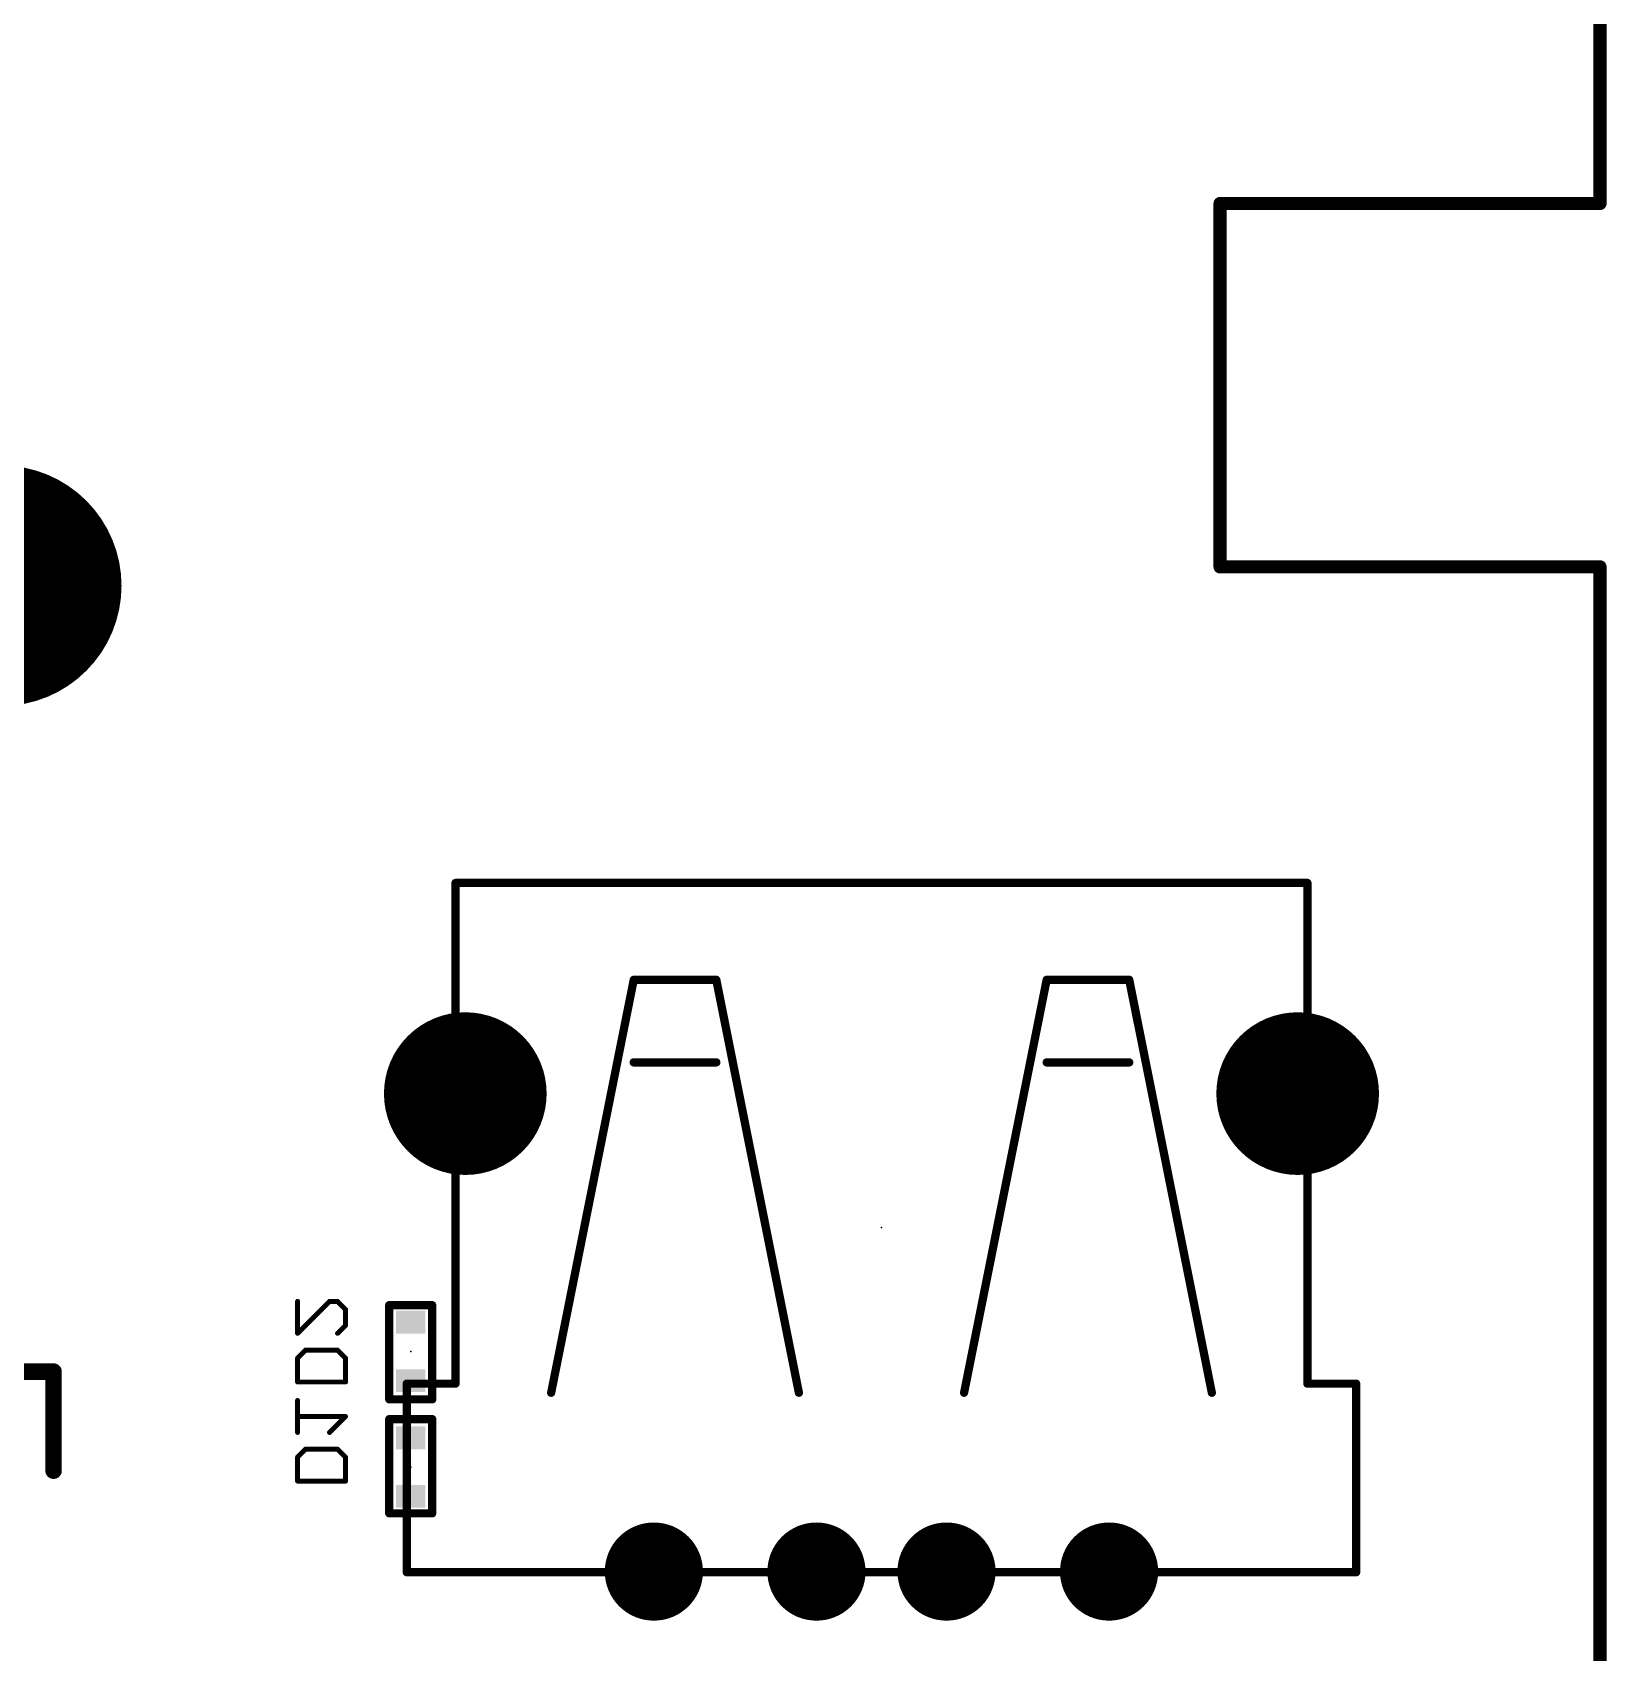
# Model space of a CAD drawing. Extents: x -36 to 36, y -94 to 86.
# Drawn here: x 11.2 to 35.41, y 6.16 to 31.08 of the extents above; entities that cross this region are included whole.
import ezdxf

# ---------------------------------------------------------------- set-up
doc = ezdxf.new("R2010")
doc.units = 0
for name, color, linetype in [('17', 82, 'CONTINUOUS'), ('20', 7, 'CONTINUOUS'), ('21', 253, 'CONTINUOUS'), ('22', 253, 'CONTINUOUS'), ('23', 7, 'CONTINUOUS'), ('24', 7, 'CONTINUOUS'), ('26', 253, 'CONTINUOUS'), ('30', 253, 'CONTINUOUS'), ('32', 253, 'CONTINUOUS')]:
    doc.layers.add(name, color=color, linetype=linetype)

# ---------------------------------------------------------------- blocks, each defined once
blk = doc.blocks.new('RECT')
blk.add_solid([(-0.5, -0.5), (0.5, -0.5), (-0.5, 0.5), (0.5, 0.5)])
blk = doc.blocks.new('ROUNDP')
at = {"const_width": 0.5}
blk.add_lwpolyline([(0, -0.25, 1), (0, 0.25, 1), (0, -0.25)], format="xyb", dxfattribs=at)

msp = doc.modelspace()

# ---------------------------------------------------------------- linework, layer by layer
at = {"layer": '20', "const_width": 0.2032}
for points in [[(35.306, 28.448), (35.306, 86.233)], [(29.464, 22.86), (29.464, 28.448)], [(29.464, 28.448), (35.306, 28.448)], [(35.306, 22.86), (29.464, 22.86)], [(35.306, -90), (35.306, 22.86)]]:
    msp.add_lwpolyline(points, dxfattribs=at)
at = {"layer": '20', "const_width": 0.1016}
for points in [[(29.5148, 28.448, 1), (29.4132, 28.448)], [(29.464, 28.4988, 1), (29.464, 28.3972)], [(35.2552, 28.448, 1), (35.3568, 28.448)], [(35.306, 28.3972, 1), (35.306, 28.4988)], [(29.464, 22.9108, 1), (29.464, 22.8092)], [(35.3568, 22.86, 1), (35.2552, 22.86)], [(35.306, 22.8092, 1), (35.306, 22.9108)], [(29.4132, 22.86, 1), (29.5148, 22.86)]]:
    msp.add_lwpolyline(points, format="xyb", dxfattribs=at)
at = {"layer": '20'}
msp.add_circle((10.72, 22.57), 1.8, dxfattribs=at)
at = {"layer": '21'}
for points, const_width in [([(17.707, 18), (30.807, 18)], 0.127), ([(17.707, 10.3), (17.707, 18)], 0.127), ([(30.807, 18), (30.807, 10.3)], 0.127), ([(20.447, 16.51), (19.177, 10.16)], 0.127), ([(21.717, 16.51), (20.447, 16.51)], 0.127), ([(22.987, 10.16), (21.717, 16.51)], 0.127), ([(26.797, 16.51), (25.527, 10.16)], 0.127), ([(28.067, 16.51), (26.797, 16.51)], 0.127), ([(29.337, 10.16), (28.067, 16.51)], 0.127), ([(21.717, 15.24), (20.447, 15.24)], 0.127), ([(28.067, 15.24), (26.797, 15.24)], 0.127), ([(11.5255, 10.4855), (10.0015, 10.4855)], 0.254), ([(11.5255, 8.9615), (11.5255, 10.4855)], 0.254), ([(16.957, 7.4), (16.957, 10.3)], 0.127), ([(16.957, 10.3), (17.707, 10.3)], 0.127), ([(30.807, 10.3), (31.557, 10.3)], 0.127), ([(31.557, 10.3), (31.557, 7.4)], 0.127), ([(31.557, 7.4), (16.957, 7.4)], 0.127)]:
    msp.add_lwpolyline(points, dxfattribs=dict(at, const_width=const_width))
for points, const_width in [([(17.707, 18.0317, 1), (17.707, 17.9683)], 0.0635), ([(17.7387, 18, 1), (17.6753, 18)], 0.0635), ([(30.8388, 18, 1), (30.7753, 18)], 0.0635), ([(30.807, 17.9683, 1), (30.807, 18.0317)], 0.0635), ([(20.447, 16.5418, 1), (20.447, 16.4783)], 0.0635), ([(20.4781, 16.5038, 1), (20.4159, 16.5162)], 0.0635), ([(21.7481, 16.5162, 1), (21.6859, 16.5038)], 0.0635), ([(21.717, 16.4783, 1), (21.717, 16.5418)], 0.0635), ([(26.797, 16.5418, 1), (26.797, 16.4783)], 0.0635), ([(26.8281, 16.5038, 1), (26.7659, 16.5162)], 0.0635), ([(28.0981, 16.5162, 1), (28.0359, 16.5038)], 0.0635), ([(28.067, 16.4783, 1), (28.067, 16.5418)], 0.0635), ([(20.447, 15.2718, 1), (20.447, 15.2082)], 0.0635), ([(21.717, 15.2082, 1), (21.717, 15.2718)], 0.0635), ([(26.797, 15.2718, 1), (26.797, 15.2082)], 0.0635), ([(28.067, 15.2082, 1), (28.067, 15.2718)], 0.0635), ([(11.589, 10.4855, 1), (11.462, 10.4855)], 0.127), ([(11.5255, 10.422, 1), (11.5255, 10.549)], 0.127), ([(16.957, 10.3318, 1), (16.957, 10.2683)], 0.0635), ([(16.9887, 10.3, 1), (16.9253, 10.3)], 0.0635), ([(17.6753, 10.3, 1), (17.7387, 10.3)], 0.0635), ([(17.707, 10.2683, 1), (17.707, 10.3318)], 0.0635), ([(30.807, 10.3318, 1), (30.807, 10.2683)], 0.0635), ([(30.7753, 10.3, 1), (30.8388, 10.3)], 0.0635), ([(31.5888, 10.3, 1), (31.5253, 10.3)], 0.0635), ([(31.557, 10.2683, 1), (31.557, 10.3318)], 0.0635), ([(19.1459, 10.1662, 1), (19.2081, 10.1538)], 0.0635), ([(22.9559, 10.1538, 1), (23.0181, 10.1662)], 0.0635), ([(25.4959, 10.1662, 1), (25.5581, 10.1538)], 0.0635), ([(29.3059, 10.1538, 1), (29.3681, 10.1662)], 0.0635), ([(11.462, 8.9615, 1), (11.589, 8.9615)], 0.127), ([(16.957, 7.4318, 1), (16.957, 7.3683)], 0.0635), ([(16.9253, 7.4, 1), (16.9887, 7.4)], 0.0635), ([(31.5253, 7.4, 1), (31.5888, 7.4)], 0.0635), ([(31.557, 7.3683, 1), (31.557, 7.4318)], 0.0635)]:
    msp.add_lwpolyline(points, format="xyb", dxfattribs=dict(at, const_width=const_width))
at = {"layer": '22', "const_width": 0.0635}
for points in [[(16.6878, 11.538, 1), (16.6878, 11.4744)], [(16.7195, 11.5062, 1), (16.6561, 11.5062)], [(17.38, 11.5062, 1), (17.3165, 11.5062)], [(17.3482, 11.4744, 1), (17.3482, 11.538)], [(16.6878, 10.0902, 1), (16.6878, 10.0267)], [(16.6561, 10.0584, 1), (16.7195, 10.0584)], [(17.3165, 10.0584, 1), (17.38, 10.0584)], [(17.3482, 10.0267, 1), (17.3482, 10.0902)], [(16.6878, 9.7854, 1), (16.6878, 9.7218)], [(16.7195, 9.7536, 1), (16.6561, 9.7536)], [(17.38, 9.7536, 1), (17.3165, 9.7536)], [(17.3482, 9.7218, 1), (17.3482, 9.7854)], [(16.6878, 8.3376, 1), (16.6878, 8.274)], [(16.6561, 8.3058, 1), (16.7195, 8.3058)], [(17.3165, 8.3058, 1), (17.38, 8.3058)], [(17.3482, 8.274, 1), (17.3482, 8.3376)]]:
    msp.add_lwpolyline(points, format="xyb", dxfattribs=at)
at = {"layer": '22', "const_width": 0.127}
for points in [[(17.3482, 11.5062), (16.6878, 11.5062)], [(16.6878, 11.5062), (16.6878, 10.0584)], [(17.3482, 10.0584), (17.3482, 11.5062)], [(16.6878, 10.0584), (17.3482, 10.0584)], [(16.6878, 9.7536), (16.6878, 8.3058)], [(17.3482, 9.7536), (16.6878, 9.7536)], [(17.3482, 8.3058), (17.3482, 9.7536)], [(16.6878, 8.3058), (17.3482, 8.3058)]]:
    msp.add_lwpolyline(points, dxfattribs=at)
at = {"layer": '23'}
msp.add_point((24.257, 12.7), dxfattribs=at)
at = {"layer": '24'}
for p in [(17.018, 10.795), (17.018, 9.017)]:
    msp.add_point(p, dxfattribs=at)
at = {"layer": '26', "const_width": 0.0762}
for points in [[(15.2781, 11.565), (15.2781, 11.0735)], [(15.2781, 11.0735), (15.7696, 11.565)], [(15.7696, 11.565), (15.8925, 11.565)], [(15.8925, 11.565), (16.0153, 11.4421)], [(16.0153, 11.4421), (16.0153, 11.1964)], [(16.0153, 11.1964), (15.8925, 11.0735)], [(15.2781, 10.6937), (15.401, 10.8166)], [(15.2781, 10.3251), (15.2781, 10.6937)], [(15.401, 10.8166), (15.8925, 10.8166)], [(15.8925, 10.8166), (16.0153, 10.6937)], [(16.0153, 10.6937), (16.0153, 10.3251)], [(16.0153, 10.3251), (15.2781, 10.3251)], [(15.2781, 9.5495), (15.2781, 10.041)], [(16.0153, 9.7953), (15.2781, 9.7953)], [(15.7696, 9.5495), (16.0153, 9.7953)], [(15.2781, 9.1697), (15.401, 9.2926)], [(15.401, 9.2926), (15.8925, 9.2926)], [(15.8925, 9.2926), (16.0153, 9.1697)], [(15.2781, 8.8011), (15.2781, 9.1697)], [(16.0153, 9.1697), (16.0153, 8.8011)], [(16.0153, 8.8011), (15.2781, 8.8011)]]:
    msp.add_lwpolyline(points, dxfattribs=at)
at = {"layer": '26', "const_width": 0.0381}
for points in [[(15.2972, 11.565, 1), (15.2591, 11.565)], [(15.7696, 11.5841, 1), (15.7696, 11.546)], [(15.7831, 11.5515, 1), (15.7561, 11.5785)], [(15.9059, 11.5785, 1), (15.879, 11.5515)], [(15.8925, 11.546, 1), (15.8925, 11.5841)], [(16.0344, 11.4421, 1), (15.9963, 11.4421)], [(16.0019, 11.4287, 1), (16.0288, 11.4556)], [(15.9963, 11.1964, 1), (16.0344, 11.1964)], [(16.0288, 11.1829, 1), (16.0019, 11.2099)], [(15.2646, 11.087, 1), (15.2916, 11.06)], [(15.2591, 11.0735, 1), (15.2972, 11.0735)], [(15.879, 11.087, 1), (15.9059, 11.06)], [(15.2646, 10.7072, 1), (15.2916, 10.6802)], [(15.2972, 10.6937, 1), (15.2591, 10.6937)], [(15.401, 10.8356, 1), (15.401, 10.7975)], [(15.4144, 10.8031, 1), (15.3875, 10.8301)], [(15.9059, 10.8301, 1), (15.879, 10.8031)], [(15.8925, 10.7975, 1), (15.8925, 10.8356)], [(16.0344, 10.6937, 1), (15.9963, 10.6937)], [(16.0019, 10.6802, 1), (16.0288, 10.7072)], [(15.2781, 10.3442, 1), (15.2781, 10.3061)], [(15.2591, 10.3251, 1), (15.2972, 10.3251)], [(15.9963, 10.3251, 1), (16.0344, 10.3251)], [(16.0153, 10.3061, 1), (16.0153, 10.3442)], [(15.2972, 10.041, 1), (15.2591, 10.041)], [(15.2781, 9.8143, 1), (15.2781, 9.7762)], [(16.0288, 9.7818, 1), (16.0019, 9.8087)], [(16.0153, 9.7762, 1), (16.0153, 9.8143)], [(15.2591, 9.5495, 1), (15.2972, 9.5495)], [(15.7561, 9.563, 1), (15.7831, 9.536)], [(15.401, 9.3116, 1), (15.401, 9.2735)], [(15.4144, 9.2791, 1), (15.3875, 9.3061)], [(15.9059, 9.3061, 1), (15.879, 9.2791)], [(15.8925, 9.2735, 1), (15.8925, 9.3116)], [(15.2646, 9.1832, 1), (15.2916, 9.1562)], [(15.2972, 9.1697, 1), (15.2591, 9.1697)], [(16.0344, 9.1697, 1), (15.9963, 9.1697)], [(16.0019, 9.1562, 1), (16.0288, 9.1832)], [(15.2781, 8.8201, 1), (15.2781, 8.782)], [(15.2591, 8.8011, 1), (15.2972, 8.8011)], [(15.9963, 8.8011, 1), (16.0344, 8.8011)], [(16.0153, 8.782, 1), (16.0153, 8.8201)]]:
    msp.add_lwpolyline(points, format="xyb", dxfattribs=at)
at = {"layer": '30', "const_width": 1.8508}
msp.add_lwpolyline([(10.72, 21.6446, 1), (10.72, 23.4954, 1), (10.72, 21.6446)], format="xyb", dxfattribs=at)

# ---------------------------------------------------------------- block references
at = {"layer": '17', "rotation": 90}
for p, xscale, yscale in [((17.857, 14.76), 2.4, 2.4), ((17.857, 14.76), 2.4, 2.4), ((30.657, 14.76), 2.4, 2.4), ((30.657, 14.76), 2.4, 2.4), ((20.757, 7.41), 1.408, 1.408), ((20.757, 7.41), 1.408, 1.408), ((23.257, 7.41), 1.408, 1.408), ((23.257, 7.41), 1.408, 1.408), ((25.257, 7.41), 1.408, 1.408), ((25.257, 7.41), 1.408, 1.408), ((27.757, 7.41), 1.408, 1.408), ((27.757, 7.41), 1.408, 1.408)]:
    msp.add_blockref('ROUNDP', p, dxfattribs=dict(at, xscale=xscale, yscale=yscale))
at = {"layer": '30'}
for name, p, xscale, yscale, rotation in [('ROUNDP', (17.857, 14.76), 2.5016, 2.5016, 90), ('ROUNDP', (30.657, 14.76), 2.5016, 2.5016, 90), ('RECT', (17.018, 11.245), 0.3508, 0.4508, 90), ('RECT', (17.018, 10.345), 0.3508, 0.4508, 90), ('RECT', (17.018, 9.467), 0.3508, 0.4508, 270), ('RECT', (17.018, 8.567), 0.3508, 0.4508, 270), ('ROUNDP', (20.757, 7.41), 1.5096, 1.5096, 90), ('ROUNDP', (23.257, 7.41), 1.5096, 1.5096, 90), ('ROUNDP', (25.257, 7.41), 1.5096, 1.5096, 90), ('ROUNDP', (27.757, 7.41), 1.5096, 1.5096, 90)]:
    msp.add_blockref(name, p, dxfattribs=dict(at, xscale=xscale, yscale=yscale, rotation=rotation))
at = {"layer": '32', "xscale": 0.3, "yscale": 0.4}
for p, rotation in [((17.018, 11.245), 90), ((17.018, 10.345), 90), ((17.018, 9.467), 270), ((17.018, 8.567), 270)]:
    msp.add_blockref('RECT', p, dxfattribs=dict(at, rotation=rotation))

doc.saveas('drawing.dxf')
